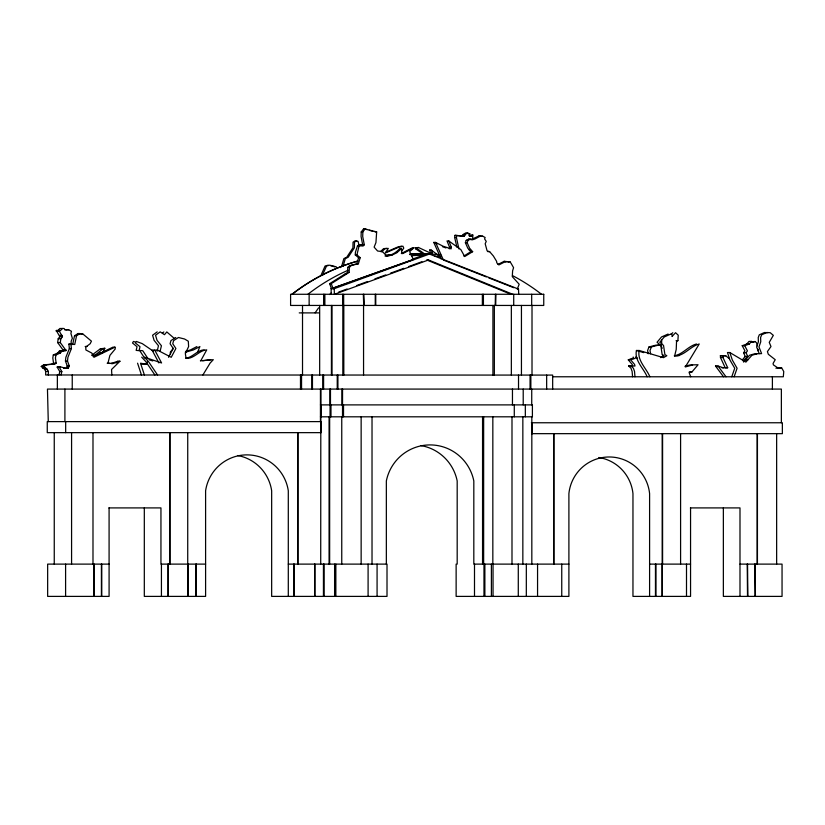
<?xml version="1.0" encoding="UTF-8"?>
<svg xmlns="http://www.w3.org/2000/svg" width="825" height="825" viewBox="0 0 825 825"><rect width="100%" height="100%" fill="white"/><g stroke="black" fill="none" stroke-linecap="round" stroke-linejoin="round"><path stroke-width="1.24" d="M71.177 344.644L71.177 341.23L72.352 338.312L70.898 333.444L71.455 331.289L68.671 329.763L64.927 329.639L64.051 328.474L59.874 328.474L57.832 330.547L56.286 330.495L59.833 336.683L58.204 338.776L57.647 342.571L63.432 350.553L66.062 350.553L60.277 342.571L60.844 338.776L62.463 336.683L58.915 330.495L60.462 330.547L62.504 328.474M526.319 596.393L526.329 564.114M66.062 350.553L61.937 351.141L60.483 352.925L55.945 354.967L55.44 357.988L56.152 363.165L54.79 363.98L43.704 364.836L41.25 366.444L44.571 369.28L45.736 371.446L45.653 374.973L552.667 375.086L552.667 389.08M48.293 374.973L48.366 371.446L47.2 369.28L43.88 366.444L41.25 366.444M495.196 305.446L495.443 294.278M495.691 305.446L495.938 294.278M402.94 253.492L401.321 253.533L412.294 247.861L413.913 247.82L402.94 253.492L401.785 253.285L401.424 248.387C397.753 252.759 392.628 255.688 386.729 256.039L382.48 251.615L377.603 251.017L374.117 247.149L375.942 242.571L376.654 231.897L363.712 228.649L361.226 231.949L361.082 236.507L362.629 244.582L362.082 245.633L361.061 245.458M365.331 228.608L362.856 231.907L362.711 236.466L364.248 244.54L363.712 245.592L362.082 245.633M363.712 245.592L357.472 245.953L355.41 252.275L355.286 254.946L358.576 257.709L360.205 257.668L358.38 263.804L349.491 265.794L347.81 267.341L347.49 272.446L329.649 283.676L331.464 288.75L413.366 259.473L409.674 251.625L413.913 247.82M360.381 245.572L359.092 245.912L356.916 254.894L360.205 257.668M692.598 364.97L685.317 366.95L699.218 343.994C690.267 346.304 684.255 356.029 674.592 356.091L676.222 349.439L676.552 341.282L677.892 340.673L678.232 335.198L675.551 332.702L672.035 336.497L672.251 334.909L670.838 334.043L664.269 336.951L659.794 342.262L663.548 345.458L664.888 354.554L666.847 355.74L663.475 357.658L639.169 350.481L636.436 350.481C634.229 360.473 643.655 368.249 647.14 376.778M457.236 235.445L462.547 236.218L463.134 234.527L465.857 232.877L467.631 232.98L469.827 233.846L468.868 235.599L471.302 236.332L472.808 235.022L471.034 234.919L469.518 236.228L471.302 236.332M462.547 236.218L464.32 236.321L464.908 234.64L467.631 232.98M52.161 363.98L53.522 363.165L52.8 357.988L53.305 354.967L57.853 352.925L60.483 352.925M70.929 344.108L71.404 348.573L67.908 357.328L67.495 361.051L69.248 365.846L68.351 368.187L66.309 368.187L67.217 365.846L65.453 361.051L65.866 357.328L69.362 348.573L68.888 344.108L74.724 344.489L76.57 335.765L80.015 333.548L83.222 334.269L91.431 341.158L90.193 343.716L85.779 347.057L85.872 349.965L91.802 353.069L94.029 357.246L114.964 347.16L115.273 348.923L109.911 355.389L107.951 363.134L113.025 363.536L119.955 361.226L111.55 369.497L111.839 374.973M472.808 235.022L472.694 238.373M329.649 283.676L331.268 283.625L349.119 272.405L349.439 267.29L351.11 265.743M456.916 247.088L454.657 237.476L455.018 235.331L464.32 236.321M458.937 248.944L456.431 237.579L456.792 235.445L455.018 235.331M639.169 350.481C636.962 360.473 646.398 368.249 649.883 376.778M449.295 248.872L449.625 247.335L447.006 240.941L448.8 240.941L460.855 249.614L464.692 256.554L472.653 251.677L469.611 248.222L467.187 242.736L468.012 240.374L470.302 239.188L472.911 239.601L474.922 238.992L480.346 236.136L478.552 236.136L471.116 239.601L468.497 239.188L466.218 240.374L465.382 242.736L467.806 248.222L470.848 251.677L472.653 251.677M448.8 240.941L451.419 247.335L451.1 248.872L443.046 246.19L435.569 242.406L433.775 242.406L441.138 258.926M59.029 374.973L59.782 371.57L57.152 367.063L60.473 366.847L65.732 368.301M61.071 374.973L61.823 371.57L59.194 367.063L57.152 367.063M349.491 265.794L356.751 263.856L358.576 257.709M157.162 351.172L158.472 345.757L154.089 340.333L152.584 335.239L157.204 331.867M160.122 351.172L161.432 345.757L157.049 340.333L155.543 335.239L160.163 331.867L164.495 334.682L166.805 331.939L174.261 338.384M147.366 361.721L146.922 363.392L143.632 364.31L141.209 363.866M80.015 333.548L77.973 333.548L74.528 335.765L72.683 344.489L68.888 344.108M343.179 265.99L345.304 258.596L348.191 257.235L354.368 247.84L354.492 242.179L356.555 240.797L358.112 241.416L358.854 244.664L362.99 245.211M731.765 376.778L734.724 368.259L729.96 360.051L727.464 352.533L729.826 352.533L745.913 362.093L751.936 355.245L756.793 353.863M734.126 376.778L737.086 368.259L732.332 360.051L729.826 352.533M102.939 352.11L104.827 348.284L100.392 348.769L91.627 355.327M197.598 352.131L199.887 346.572L193.339 349.965L185.243 352.265M168.547 357.297L173.229 348.49L170.084 343.747L170.95 340.601L175.777 337.497M200.764 360.783L206.745 349.852C198.949 350.398 194.112 358.968 186.099 358.411L185.326 353.574L188.616 346.582L188.306 341.22L184.583 339.013L178.447 337.497L173.621 340.601L172.755 343.747L175.9 348.49L171.229 357.297L157.111 349.944L154.791 350.161L161.576 362.959L144.354 357.163L148.417 361.505L157.565 374.973M662.197 348.315L660.918 345.19L655.844 345.159L649.007 346.933L647.604 350.543L648.202 353.781M658.247 345.159L651.41 346.933L650.007 350.543L650.605 353.781M202.898 374.973L210.117 363.082L213.293 359.69L200.392 360.783M322.688 274.766L326.514 266.011L329.588 265.186L332.083 265.702L336.301 266.867L337.095 268.414M401.61 251.192L403.786 248.15L402.899 246.159L399.269 246.984L385.285 253.017L388.317 248.397L385.048 248.624L382.305 251.264M742.624 359.576L745.171 356.493L743.614 352.698L744.934 350.873L742.222 345.716L746.821 343.994L749.317 343.994L751.493 341.406L752.544 342.375L755.123 341.509L756.515 342.798L757.443 345.861M743.614 352.698L746.109 352.698L747.429 350.873L744.717 345.716L742.222 345.716M173.333 348.294L170.311 352.151L170.383 354.472M340.426 267.599L341.736 265.99L343.86 258.596L346.737 257.235L352.914 247.84L353.048 242.179L355.101 240.797L356.668 241.416M57.853 352.925L59.307 351.141L63.267 350.687M746.109 352.698L747.667 356.493L743.139 361.02M385.1 256.09C390.998 255.729 396.124 252.811 399.805 248.428L401.424 248.387M746.821 343.994L748.997 341.406L751.493 341.406M743.552 362.093L749.564 355.245L754.432 353.863L761.599 353.616L758.979 346.943L760.753 341.756L760.598 337.538L761.65 334.826L766.848 332.506L770.22 332.702L773.334 335.352L769.24 342.365L770.993 346.541L767.415 351.574L768.322 354.276L775.222 359.7L773.077 363.443L773.386 364.856L778.284 368.228L780.429 368.393L781.533 367.62L783.75 371.549L783.317 376.778L552.606 376.778M690.69 376.778L689.123 372.539L691.979 371.92L698.074 364.733L689.855 364.97L685.008 366.29M116.232 362.887L117.913 361.226L119.955 361.226M380.851 251.264L383.604 248.624L386.863 248.397M671.117 334.197L672.808 332.702M43.88 366.444L46.334 364.836L54.79 363.98M162.443 333.083L163.845 331.939M104.827 348.284L103.022 348.769L96.473 354.069L94.256 355.327L92.503 355.327M470.848 251.677L463.877 256.07M674.273 355.812C682.657 354.461 688.267 346.067 696.486 343.994M497.98 264.412L504.157 261.319L508.654 262.154L509.912 261.68L511.077 263.299L513.583 267.692L512.614 270.775L512.284 276.643L519.173 284.233L517.285 289.101L518.502 289.101L518.719 294.278M660.732 357.658L664.115 355.74L662.155 354.554L660.804 345.458L657.061 342.262L661.526 336.951L668.106 334.043M93.091 356.647L112.922 347.16L114.964 347.16M196.928 346.572L190.379 349.965L185.759 351.275M386.172 252.017L397.825 246.984L401.455 246.159M505.962 261.319L498.857 264.938L496.753 262.793L496.629 261.37L493.36 255.977L489.627 251.646L487.121 250.882L485.183 243.757L486.245 241.395L484.605 238.951L485.121 237.476L482.687 236.187L478.552 236.136M744.717 345.716L749.317 343.994M415.738 248.861L417.522 248.975L424.741 253.997L422.967 253.894L415.738 248.861L415.418 247.871L418.502 247.5L431.465 253.533L432.475 253.337L431.434 250.161L429.66 250.057L430.702 253.234L432.475 253.337M415.418 247.871L418.502 247.5M338.683 292.071L347.129 288.998M356.771 285.481L367.63 281.521M374.87 278.881L385.729 274.921M390.545 273.157L403.817 268.321M408.643 266.568L421.915 261.721M512.727 294.278L428.505 259.968L334.424 294.278L334.177 288.698L429.454 254.059L518.502 289.101M331.165 294.278L331.165 288.698L411.201 260.267M413.48 258.772L426.442 254.059M750.905 342.086L755.123 341.509M117.913 361.226L110.983 363.536L113.025 363.536M632.6 366.022L632.177 364.423L628.279 359.844L633.497 357.916L633.177 357.029M628.279 359.844L632.909 359.164L635.9 357.916L635.58 357.029L637.612 358.339M328.133 265.186L325.071 266.011L321.234 274.766L322.657 275.488M430.702 253.234L429.691 253.419L431.465 253.533M59.194 367.063L60.473 366.847M204.074 349.852C197.051 350.223 192.576 357.555 185.8 358.163M202.682 360.783L210.623 359.69M63.432 350.553L60.637 350.687M154.43 349.944L152.12 350.161L158.905 362.959M725.763 355.781L722.896 355.647L722.968 357.472L727.702 367.764L725.196 367.764L720.472 357.472L720.4 355.647L725.763 355.781L729.444 358.762M63.69 368.301L68.351 368.187M361.226 231.949L362.856 231.907M375.035 231.949L376.654 231.897M362.629 244.582L364.248 244.54M357.472 245.953L359.092 245.912M380.851 251.656L382.48 251.615M395.856 252.553L397.485 252.512M355.286 254.946L356.916 254.894M411.747 259.524L413.366 259.473M356.751 263.856L358.38 263.804M347.81 267.341L349.439 267.29M347.49 272.446L349.119 272.405M344.427 274.374L346.046 274.333M721.968 367.795L727.702 367.764M480.892 236.187L482.687 236.187M468.497 239.188L470.302 239.188M471.116 239.601L472.911 239.601M466.218 240.374L468.012 240.374M465.382 242.736L467.187 242.736M449.625 247.335L451.419 247.335M487.833 251.646L489.627 251.646M410.438 254.059L429.454 254.059M428.505 259.968L426.731 259.968L510.953 294.278M508.107 261.68L509.912 261.68M331.165 288.698L334.177 288.698M299.228 312.892L318.976 312.892M64.587 329.691L66.34 329.691M66.041 329.763L68.671 329.763M56.286 330.495L60.462 330.547M56.203 331.196L58.843 331.196M83.222 334.269L77.973 333.548M59.606 335.414L62.236 335.414M74.528 335.765L76.57 335.765M59.833 336.683L62.463 336.683M58.204 338.776L60.844 338.776M676.067 340.673L677.892 340.673M57.647 342.571L60.277 342.571M658.515 345.19L660.918 345.19M85.161 346.469L87.203 346.469M649.007 346.933L651.41 346.933M69.362 348.573L71.404 348.573M100.392 348.769L103.022 348.769M63.319 349.779L65.948 349.779M59.307 351.141L61.937 351.141M99.732 353.069L101.774 353.069M53.305 354.967L55.945 354.967M676.634 355.565L679.377 355.565M720.4 355.647L722.896 355.647M745.171 356.493L747.667 356.493M720.472 357.472L722.968 357.472M745.48 359.896L747.842 359.896M65.453 361.051L67.495 361.051M53.522 363.165L56.152 363.165M43.704 364.836L46.334 364.836M67.217 365.846L69.248 365.846M632.579 376.778L632.125 371.436L631.012 368.28L628.609 365.949L631.012 365.949L633.414 368.28L634.528 371.436L634.982 376.778M723.515 376.778L715.492 366.022L717.987 366.022L723.381 367.806M781.533 367.62L775.923 368.228M42.446 367.981L45.076 367.981M44.571 369.28L47.2 369.28M45.736 371.446L48.366 371.446M59.782 371.57L61.823 371.57M689.246 371.92L691.979 371.92M320.44 404.889L532.403 404.889L532.403 416.811L320.44 416.811M531.362 422.761L782.368 422.761L782.368 433.661L531.558 433.661M108.89 507.911L160.947 507.911L160.947 564.114L205.6 564.114M690.401 507.911L739.994 507.911L739.994 596.393M109.086 564.114L47.654 564.114L47.654 596.393L109.086 596.393L109.086 507.911M288.296 564.114L387.007 564.114L387.007 596.393L271.662 596.393L271.662 490.762A42.106 41.807 -90 0 0 237.713 455.534M568.899 564.114L473.818 564.114L473.818 480.944A44.942 44.622 90 0 0 386.347 480.944L386.347 564.114M649.595 564.114L690.556 564.114M739.994 564.114L782.048 564.114L782.048 596.393L723.36 596.393L723.36 507.911M628.609 365.949L635.002 366.022L634.58 364.423L630.682 359.844M767.848 332.702L764.486 332.506L759.289 334.826L758.237 337.538L758.392 341.756L756.618 346.943L759.237 353.616M468.053 233.743L469.827 233.846M463.134 234.527L464.908 234.64M463.073 235.445L464.846 235.558M454.657 237.476L456.431 237.579M107.178 363.237L109.715 363.433M93.4 355.245L94.256 355.327M358.432 244.798L361.536 245.211M146.582 364.31L140.528 363.186L144.396 374.973M58.431 366.847L60.534 367.424M330.629 265.702L334.857 266.867M363.712 228.649L367.104 229.639M369.373 230.299L372.766 231.289M636.436 350.481L643.727 352.636M149.377 359.927L152.79 360.938M504.157 261.319L505.952 261.876M431.434 250.161L438.271 255.307M429.66 250.057L430.702 250.377M135.218 342.024L133.423 341.457L132.526 343.014L137.043 346.727L136.146 350.377L139.807 350.738L144.53 358.009M715.492 366.022L717.647 366.733M442.417 246.634L445.933 247.954M486.307 276.911L443.407 260.03L435.569 242.406M488.689 277.85L513.707 287.698M433.775 242.406L436.972 244.025M469.095 249.831L470.91 250.924M153.285 351.172L142.261 343.623L136.373 341.457L135.475 343.014L140.002 346.727L139.105 350.377L142.766 350.738L148.191 358.937M141.683 357.163L145.736 361.505L154.894 374.973M717.987 366.022L726.01 376.778M663.248 356.544L662.475 354.606M141.446 374.973L137.569 363.186M331.268 283.625L333.094 288.698M417.192 247.985L417.522 248.975M758.051 349.13L758.35 351.368M363.866 294.278L364.279 305.446M363.32 294.278L363.732 305.446M755.143 564.114L755.422 596.393M754.792 564.114L755.071 596.393M747.553 564.114L747.832 596.393M747.233 564.114L747.512 596.393M781.368 422.761L781.368 389.08L47.458 389.08L48.273 421.616M776.645 433.661L776.645 564.114M772.396 376.778L772.396 389.08M757.433 433.661L757.433 564.114M757.195 433.661L757.195 564.114M690.556 507.911L690.556 596.393L632.961 596.393L632.961 493.577A40.858 40.569 -90 0 0 598.785 457.493M686.503 564.114L686.503 596.393M680.594 433.661L680.594 564.114M662.588 433.661L662.588 564.114M662.362 564.114L662.362 596.393M662.207 433.661L662.207 564.114M662.011 564.114L662.011 596.393M661.671 340.034L661.671 343.86M655.927 564.114L655.927 596.393M655.462 564.114L655.462 596.393M649.595 596.393L649.595 493.577A40.858 40.569 -90 0 0 568.899 493.577L568.899 596.393L456.132 596.393L456.132 564.114L457.184 564.114L457.184 480.944A44.942 44.622 -90 0 0 421.059 445.603M561.753 564.114L561.753 596.393M553.884 433.661L553.884 564.114M553.699 433.661L553.699 564.114M546.655 375.086L546.655 389.08M537.56 564.114L537.56 596.393M532.362 422.761L532.362 433.661M532.012 305.446L532.012 375.086M531.733 389.08L531.733 404.889M531.826 416.811L531.826 564.114M531.682 294.278L531.682 305.446M530.857 375.086L530.857 389.08M530.062 375.086L530.062 389.08M525.329 404.889L525.329 416.811M523.215 389.08L523.215 404.889M522.844 416.811L522.844 564.114M521.441 305.446L521.441 375.086M518.523 375.086L518.523 389.08M518.286 564.114L518.286 596.393M514.284 404.889L514.284 416.811M513.717 294.278L513.717 305.446M512.459 389.08L512.459 404.889M511.995 416.811L511.995 564.114M511.345 305.446L511.345 375.086M494.34 305.446L494.34 375.086M492.927 305.446L492.927 375.086M493.041 564.114L493.041 596.393M492.834 416.811L492.834 564.114M491.401 564.114L491.401 596.393M484.873 564.114L484.873 596.393M483.976 564.114L483.976 596.393M483.646 416.811L483.646 564.114M483.419 294.278L483.419 305.446M482.553 416.811L482.553 564.114M482.367 294.278L482.367 305.446M474.499 564.114L474.499 596.393M377.077 564.114L377.077 596.393M375.757 294.278L375.757 305.446M375.251 294.278L375.251 305.446M372.023 416.811L372.023 564.114M368.094 564.114L368.094 596.393M363.557 305.446L363.557 375.086M361.144 416.811L361.144 564.114M343.808 305.446L343.808 375.086M343.664 294.278L343.664 305.446M343.52 404.889L343.52 416.811M342.829 305.446L342.829 375.086M342.623 294.278L342.623 305.446M342.55 389.08L342.509 416.811M341.89 389.08L341.89 404.889M341.756 416.811L341.756 564.114M337.92 375.086L337.92 389.08M337.239 375.086L337.239 389.08M335.847 564.114L335.847 596.393M334.61 564.114L334.61 596.393M332.001 305.446L332.001 375.086M331.423 305.446L331.423 375.086M330.99 404.889L330.99 416.811M330.474 389.08L330.474 404.889M330.062 404.889L330.062 416.811M329.876 389.08L329.876 404.889M329.649 416.811L329.649 564.114M329.082 416.811L329.082 564.114M324.864 294.278L324.864 305.446M324.122 564.114L324.122 596.393M323.627 294.278L323.627 305.446M323.596 375.086L323.596 389.08M323.441 564.114L323.441 596.393M322.73 375.086L322.73 389.08M321.379 404.889L321.379 416.811M320.935 389.08L320.935 404.889M320.812 416.811L320.719 564.114M320.44 389.08L320.44 421.616M319.667 305.446L319.667 375.086M314.861 564.114L314.861 596.393M314.696 564.114L314.696 596.393M312.458 375.086L312.458 389.08M311.829 375.086L311.829 389.08M309.138 294.278L309.138 305.446M302.517 305.446L302.517 375.086M301.548 375.086L301.548 389.08M300.486 374.973L300.486 389.08M297.969 432.651L297.969 564.114M297.691 432.651L297.691 564.114M294.247 564.114L294.247 596.393M293.71 564.114L293.71 596.393M288.296 596.393L288.296 490.762A42.106 41.807 -90 0 0 205.6 490.762L205.6 596.393L144.313 596.393L144.313 507.911M196.237 564.114L196.237 596.393M195.948 564.114L195.948 596.393M188.265 564.114L188.265 596.393M187.739 432.651L187.729 596.393M170.002 432.651L170.002 564.114M169.672 432.651L169.672 564.114M168.321 564.114L168.321 596.393M167.991 564.114L167.991 596.393M161.432 564.114L161.432 596.393M101.743 564.114L101.743 596.393M101.413 564.114L101.413 596.393M94.143 564.114L94.143 596.393M93.772 564.114L93.772 596.393M92.988 432.651L92.988 564.114M72.239 374.973L72.239 389.08M71.579 432.651L71.579 564.114M65.67 421.616L65.67 432.651M65.598 564.114L65.598 596.393M64.907 389.08L64.907 421.616M57.358 374.973L57.358 389.08M54.254 432.651L54.254 564.114M291.895 294.278A192.204 190.843 90 0 1 357.576 261.092M385.347 255.502A192.204 190.843 90 0 1 392.7 254.739M409.932 254.069A192.204 190.843 90 0 1 417.326 254.255M512.48 275.591A192.204 190.843 -90 0 1 541.53 294.278M307.9 294.278A192.204 190.843 -90 0 1 348.057 270.249M409.932 254.636A192.204 190.843 -90 0 1 440.715 254.739M315.119 312.892A128.215 127.297 90 0 1 318.625 307.808M329.732 294.525A128.215 127.297 90 0 1 331.454 292.762M411.5 255.719A128.215 127.297 90 0 1 423.802 255.358M434.878 256.059A128.215 127.297 90 0 1 440.983 256.864M410.2 254.069A192.204 190.843 -90 0 1 417.594 254.255M292.163 294.278A192.204 190.843 -90 0 1 357.844 261.092M385.615 255.502A192.204 190.843 -90 0 1 391.741 254.843M543.747 294.278L290.596 294.278L290.596 305.446L543.747 305.446L543.747 294.278M321.203 421.616L47.262 421.616L47.262 432.651L321.203 432.651L321.203 421.616"/></g></svg>
